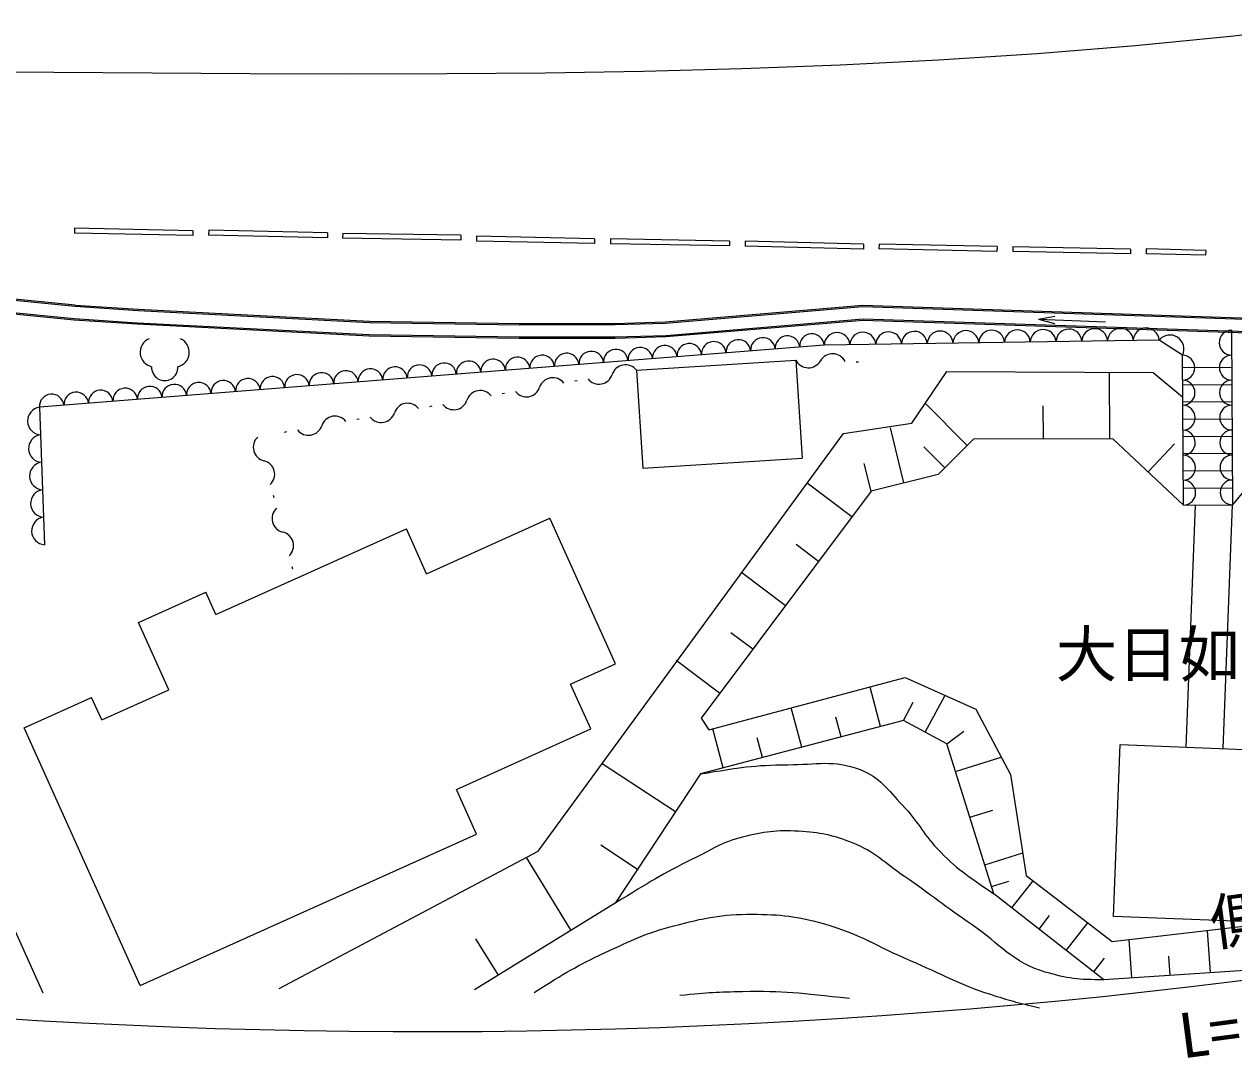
# Model space of a CAD drawing. Units: millimetres, scale not verified. Extents: x 0 to 700000, y -47500 to 447500.
# Drawn here: x 307840 to 357054, y 245808 to 287860 of the extents above; entities that cross this region are included whole.
import ezdxf
from ezdxf.enums import TextEntityAlignment as Align

# ---------------------------------------------------------------- set-up
doc = ezdxf.new("R2010")
doc.units = ezdxf.units.MM
doc.header["$LTSCALE"] = 1000
doc.linetypes.add('CHAIN', pattern=[18.5, 12, -1.5, 3.5, -1.5])
doc.layers.add('作業ﾚｲﾔ1', color=7, linetype='Continuous', lineweight=25)
doc.styles.add('@ＭＳ ゴシック', font='')
doc.styles.add('ＭＳ ゴシック', font='')
doc.styles.get('@ＭＳ ゴシック').set_extended_font_data('@MS Gothic')
doc.styles.get('ＭＳ ゴシック').set_extended_font_data('MS Gothic')

msp = doc.modelspace()

# ---------------------------------------------------------------- linework, layer by layer
at = {"layer": '作業ﾚｲﾔ1', "linetype": 'CHAIN', "lineweight": 13}
for p, q in [((357053, 287387), (361057, 287860)), ((349047, 286667), (353050, 286992)), ((353050, 286992), (357053, 287387)), ((345045, 286407), (349047, 286667)), ((304215, 285944), (309040, 285906)), ((329040, 285884), (333041, 285950)), ((333041, 285950), (337042, 286055)), ((337042, 286055), (341043, 286205)), ((341043, 286205), (345045, 286407)), ((309040, 285906), (313040, 285876)), ((313040, 285876), (317040, 285852)), ((317040, 285852), (321040, 285841)), ((321040, 285841), (325040, 285849)), ((325040, 285849), (329040, 285884))]:
    msp.add_line(p, q, dxfattribs=at)
at = {"layer": '作業ﾚｲﾔ1'}
for p, q in [((309891, 279561), (309886, 279361)), ((314707, 279458), (309891, 279561)), ((314703, 279258), (309886, 279361)), ((314707, 279458), (314703, 279258)), ((315345, 279475), (315340, 279275)), ((320181, 279171), (315340, 279275)), ((320186, 279371), (315345, 279475)), ((320186, 279371), (320181, 279171)), ((320797, 279348), (320793, 279148)), ((325604, 279071), (320793, 279148)), ((325607, 279271), (320797, 279348)), ((325607, 279271), (325604, 279071)), ((326247, 279238), (326242, 279038)), ((331048, 279134), (326247, 279238)), ((331048, 279134), (331043, 278934)), ((331694, 279126), (331690, 278926)), ((336534, 279036), (331694, 279126)), ((331043, 278934), (326242, 279038)), ((336530, 278836), (331690, 278926)), ((336534, 279036), (336530, 278836)), ((337177, 279028), (337172, 278828)), ((341984, 278711), (337172, 278828)), ((341989, 278911), (337177, 279028)), ((341989, 278911), (341984, 278711)), ((342618, 278916), (342614, 278716)), ((347415, 278613), (342614, 278716)), ((347419, 278813), (342618, 278916)), ((347419, 278813), (347415, 278613)), ((348066, 278807), (348062, 278607)), ((352853, 278513), (348062, 278607)), ((352857, 278713), (348066, 278807)), ((352857, 278713), (352853, 278513)), ((353488, 278714), (353483, 278514)), ((355911, 278659), (353488, 278714)), ((355911, 278659), (355907, 278459)), ((355907, 278459), (353483, 278514)), ((309918, 276435), (303785, 277034)), ((309918, 276435), (312473, 276264)), ((312473, 276264), (321889, 275780)), ((333924, 275749), (341961, 276424)), ((341961, 276424), (358739, 275873)), ((321889, 275780), (327978, 275684)), ((327978, 275684), (331876, 275687)), ((331876, 275687), (333924, 275749)), ((349112, 275859), (349768, 275984)), ((349112, 275859), (349756, 275684)), ((349112, 275859), (351832, 275755)), ((356956, 275410), (357003, 268303)), ((340388, 274803), (308459, 272273)), ((354013, 275009), (340388, 274803)), ((354962, 274391), (354013, 275009)), ((332748, 273783), (339235, 274197)), ((339235, 274197), (339490, 270205)), ((341684, 274125), (341784, 274122)), ((355003, 268290), (354962, 274391)), ((332748, 273783), (333003, 269791)), ((343949, 271632), (345376, 273731)), ((345376, 273731), (353771, 273689)), ((352010, 270997), (351998, 273698)), ((353771, 273689), (354974, 272683)), ((354966, 273890), (356966, 273903)), ((330336, 273357), (330237, 273340)), ((354970, 273190), (356970, 273203)), ((327381, 272836), (327283, 272819)), ((308459, 272273), (308665, 266681)), ((324427, 272315), (324328, 272297)), ((346208, 270725), (344496, 272437)), ((349308, 270985), (349303, 272336)), ((354975, 272490), (356975, 272503)), ((321473, 271793), (321374, 271776)), ((354980, 271790), (356980, 271803)), ((318518, 271272), (318420, 271255)), ((328753, 254212), (341178, 271213)), ((341178, 271213), (343949, 271632)), ((343633, 269197), (343084, 271436)), ((346456, 270973), (345021, 269538)), ((352127, 270997), (346456, 270973)), ((355003, 268290), (352127, 270997)), ((353565, 269644), (354643, 270788)), ((354984, 271090), (356984, 271103)), ((359224, 271016), (357003, 268303)), ((333003, 269791), (339490, 270205)), ((345296, 269813), (344440, 270669)), ((354989, 270390), (356989, 270403)), ((342293, 268868), (342018, 269987)), ((354993, 269690), (356993, 269703)), ((345021, 269538), (342293, 268868)), ((342293, 268868), (335378, 259632)), ((341511, 267823), (339695, 269182)), ((354998, 268990), (356998, 269003)), ((317965, 268695), (317991, 268598)), ((355003, 268290), (357003, 268303)), ((355121, 258447), (355501, 268293)), ((356620, 258389), (357003, 268303)), ((324214, 265504), (329230, 267761)), ((331897, 261833), (329230, 267761)), ((315642, 263840), (323394, 267328)), ((324214, 265504), (323394, 267328)), ((340151, 266006), (339243, 266686)), ((318731, 265794), (318756, 265698)), ((338807, 264211), (337032, 265540)), ((312496, 263521), (315232, 264752)), ((315642, 263840), (315232, 264752)), ((313727, 260785), (312496, 263521)), ((337478, 262437), (336591, 263101)), ((330073, 261013), (331897, 261833)), ((336134, 260641), (334360, 261970)), ((302987, 260909), (308595, 248447)), ((330894, 259189), (330073, 261013)), ((335689, 259153), (343681, 261283)), ((342677, 259291), (342254, 260894)), ((343681, 261283), (346552, 259991)), ((307845, 259235), (310581, 260466)), ((310992, 259554), (310581, 260466)), ((310992, 259554), (313727, 260785)), ((344494, 259058), (345291, 260531)), ((339474, 258446), (339051, 260049)), ((343609, 259536), (344007, 260273)), ((346552, 259991), (347964, 257335)), ((343609, 259536), (335354, 257359)), ((335378, 259632), (335689, 259153)), ((341078, 258869), (340866, 259670)), ((345380, 258579), (343609, 259536)), ((312564, 248748), (307845, 259235)), ((325423, 256727), (330894, 259189)), ((336279, 257603), (335858, 259198)), ((345380, 258579), (346068, 259094)), ((337875, 258024), (337664, 258821)), ((347294, 252478), (345380, 258579)), ((352164, 251556), (352434, 258551)), ((352434, 258551), (358929, 258300)), ((345732, 257455), (347590, 258038)), ((334333, 255809), (331355, 257772)), ((335354, 257359), (331885, 252095)), ((347964, 257335), (348610, 253220)), ((326243, 254903), (325423, 256727)), ((346315, 255597), (347244, 255888)), ((312564, 248748), (326243, 254903)), ((332793, 253472), (331304, 254454)), ((318217, 248629), (328753, 254212)), ((330094, 250994), (328272, 253957)), ((346921, 253665), (348464, 254149)), ((347200, 252777), (347905, 252998)), ((348026, 251906), (348886, 253007)), ((348610, 253220), (352103, 250540)), ((351768, 248985), (347294, 252478)), ((331885, 252095), (326166, 248578)), ((349128, 251046), (349558, 251597)), ((358659, 251305), (352164, 251556)), ((350239, 250179), (351114, 251299)), ((352103, 250540), (358659, 251305)), ((356101, 249271), (355987, 250993)), ((327131, 249171), (326220, 250653)), ((352900, 249059), (352796, 250621)), ((351359, 249304), (351797, 249864)), ((354461, 249163), (354409, 249943)), ((357917, 249391), (351768, 248985))]:
    msp.add_line(p, q, dxfattribs=at)
for points in [[(303833, 276979), (309913, 276385), (312470, 276214), (321887, 275730), (327978, 275634), (331877, 275637), (333926, 275700), (341963, 276374), (358751, 275822)], [(303803, 276480), (309872, 275886), (312440, 275715), (321871, 275231), (327974, 275134), (331885, 275137), (333955, 275200), (341975, 275873), (358870, 275318)], [(303851, 276425), (309868, 275837), (312437, 275665), (321869, 275181), (327973, 275084), (331886, 275087), (333958, 275150), (341977, 275823), (358882, 275268)]]:
    msp.add_lwpolyline(points, dxfattribs=at)
for centre, radius, start, end in [((338892, 274684), 500, 4.5845, 184.4793), ((339889, 274763), 500, 4.5845, 184.4793), ((340913, 274787), 525, 3.4993, 178.2331), ((341961, 274803), 525, 3.4993, 178.2331), ((343009, 274819), 525, 3.4993, 178.2331), ((344057, 274835), 525, 3.4993, 178.2331), ((345105, 274851), 525, 3.4993, 178.2331), ((346153, 274867), 525, 3.4993, 178.2331), ((347201, 274882), 525, 3.4993, 178.2331), ((348249, 274898), 525, 3.4993, 178.2331), ((349297, 274914), 525, 3.4993, 178.2331), ((350345, 274930), 525, 3.4993, 178.2331), ((351393, 274946), 525, 3.4993, 178.2331), ((352442, 274962), 525, 3.4993, 178.2331), ((353490, 274977), 525, 3.4993, 178.2331), ((354452, 274645), 570, 333.6036, 140.2319), ((356967, 274902), 508, 91.2362, 269.5182), ((313156, 274510), 599, 113.4484, 257.2818), ((313959, 274510), 599, 282.7182, 66.5516), ((331907, 274131), 500, 4.5845, 184.4793), ((332905, 274210), 500, 4.5845, 184.4793), ((333903, 274289), 500, 4.5845, 184.4793), ((334900, 274368), 500, 4.5845, 184.4793), ((335898, 274447), 500, 4.5845, 184.4793), ((336896, 274526), 500, 4.5845, 184.4793), ((337894, 274605), 500, 4.5845, 184.4793), ((325920, 273656), 500, 4.5845, 184.4793), ((326918, 273735), 500, 4.5845, 184.4793), ((327916, 273814), 500, 4.5845, 184.4793), ((328914, 273893), 500, 4.5845, 184.4793), ((329911, 273973), 500, 4.5845, 184.4793), ((330909, 274052), 500, 4.5845, 184.4793), ((339743, 274449), 567, 206.387, 330.242), ((340727, 273887), 567, 26.387, 150.242), ((354957, 273883), 508, 271.3281, 89.4263), ((356973, 273887), 508, 91.2362, 269.5182), ((313558, 273894), 534, 176.5286, 3.4714), ((319934, 273182), 500, 4.5845, 184.4793), ((320931, 273261), 500, 4.5845, 184.4793), ((321929, 273340), 500, 4.5845, 184.4793), ((322927, 273419), 500, 4.5845, 184.4793), ((323925, 273498), 500, 4.5845, 184.4793), ((324922, 273577), 500, 4.5845, 184.4793), ((332302, 273434), 567, 38.0812, 161.9362), ((313947, 272707), 500, 4.5845, 184.4793), ((314945, 272786), 500, 4.5845, 184.4793), ((315942, 272865), 500, 4.5845, 184.4793), ((316940, 272944), 500, 4.5845, 184.4793), ((317938, 273024), 500, 4.5845, 184.4793), ((318936, 273103), 500, 4.5845, 184.4793), ((329348, 272912), 567, 38.0812, 161.9362), ((331225, 273785), 567, 218.0812, 341.9362), ((354964, 272866), 508, 271.3281, 89.4263), ((356980, 272872), 508, 91.2362, 269.5182), ((308958, 272312), 500, 4.5845, 184.4793), ((309956, 272391), 500, 4.5845, 184.4793), ((310953, 272470), 500, 4.5845, 184.4793), ((311951, 272549), 500, 4.5845, 184.4793), ((312949, 272628), 500, 4.5845, 184.4793), ((326394, 272391), 567, 38.0812, 161.9362), ((328271, 273264), 567, 218.0812, 341.9362), ((308539, 271716), 563, 98.1811, 266.0388), ((323439, 271870), 567, 38.0812, 161.9362), ((325316, 272742), 567, 218.0812, 341.9362), ((354971, 271849), 508, 271.3281, 89.4263), ((356987, 271856), 508, 91.2362, 269.5182), ((320485, 271348), 567, 38.0812, 161.9362), ((322362, 272221), 567, 218.0812, 341.9362), ((319407, 271700), 567, 218.0812, 341.9362), ((354977, 270832), 508, 271.3281, 89.4263), ((356993, 270841), 508, 91.2362, 269.5182), ((308580, 270597), 563, 98.1811, 266.0388), ((317726, 270649), 567, 132.8564, 256.7115), ((354984, 269815), 508, 271.3281, 89.4263), ((357000, 269826), 508, 91.2362, 269.5182), ((308621, 269479), 563, 98.1811, 266.0388), ((317465, 269546), 567, 312.8564, 76.7114), ((354991, 268798), 508, 271.3281, 89.4263), ((357007, 268811), 508, 91.2362, 269.5182), ((308663, 268361), 563, 98.1811, 266.0388), ((308704, 267243), 563, 98.1811, 266.0388), ((318491, 267748), 567, 132.8564, 256.7115), ((318231, 266645), 567, 312.8564, 76.7114)]:
    msp.add_arc(centre, radius, start, end, dxfattribs=at)
at = {"layer": '作業ﾚｲﾔ1', "lineweight": 13}
msp.add_arc((324047, 514389), 267516, 265.08522, 289.88742, dxfattribs=at)
at = {"layer": '作業ﾚｲﾔ1'}
for points, knots in [([(335354, 257359), (336987, 257621), (337512, 257724), (338908, 257732), (340060, 257738), (340774, 257945), (341851, 257535), (342674, 257222), (342962, 256714), (343577, 256083), (344194, 255451), (344380, 254956), (344990, 254318), (345785, 253485), (346187, 253240), (347294, 252478)], [0, 0, 0, 0, 1, 1, 1, 2, 2, 2, 3, 3, 3, 4, 4, 4, 5, 5, 5, 5]), ([(351768, 248985), (350736, 248976), (350285, 249029), (349385, 249295), (348055, 249687), (347549, 250438), (346403, 251218), (345312, 251959), (344747, 252439), (343656, 253180), (342840, 253734), (342453, 254189), (341537, 254553), (340721, 254877), (340216, 254970), (339339, 255024), (338447, 255079), (337932, 254999), (337063, 254788), (336216, 254583), (335808, 254265), (335023, 253886), (333752, 253272), (333339, 252989), (331885, 252095)], [0, 0, 0, 0, 1, 1, 1, 2, 2, 2, 3, 3, 3, 4, 4, 4, 5, 5, 5, 6, 6, 6, 7, 7, 7, 8, 8, 8, 8]), ([(328588, 248471), (329890, 249281), (330289, 249537), (331452, 250080), (332525, 250580), (333131, 250882), (334277, 251178), (335492, 251493), (336201, 251657), (337456, 251649), (338616, 251642), (339283, 251572), (340399, 251257), (341826, 250854), (342526, 250345), (343891, 249766), (345162, 249227), (345833, 248812), (347148, 248392), (347920, 248146), (348202, 248061), (349149, 247843)], [0, 0, 0, 0, 1, 1, 1, 2, 2, 2, 3, 3, 3, 4, 4, 4, 5, 5, 5, 6, 6, 6, 7, 7, 7, 7]), ([(334513, 248353), (335706, 248474), (336066, 248488), (337063, 248510), (338768, 248548), (339382, 248445), (341419, 248235)], [0, 0, 0, 0, 1, 1, 1, 2, 2, 2, 2])]:
    msp.add_open_spline(points, degree=3, knots=knots, dxfattribs=at)

# ---------------------------------------------------------------- texts
at = {"layer": '作業ﾚｲﾔ1', "style": 'ＭＳ ゴシック'}
msp.add_text('大日如来堂', height=1833, dxfattribs=at).set_placement((356058, 262229), align=Align.MIDDLE_CENTER)
msp.add_text('側溝', height=1833, rotation=7.486, dxfattribs=at).set_placement((358771, 250145), align=Align.BOTTOM_CENTER)
at = {"layer": '作業ﾚｲﾔ1', "style": '@ＭＳ ゴシック'}
msp.add_text('L=101.0', height=1833, rotation=7.486, dxfattribs=at).set_placement((359032, 248162), align=Align.TOP_CENTER)

doc.saveas('drawing.dxf')
